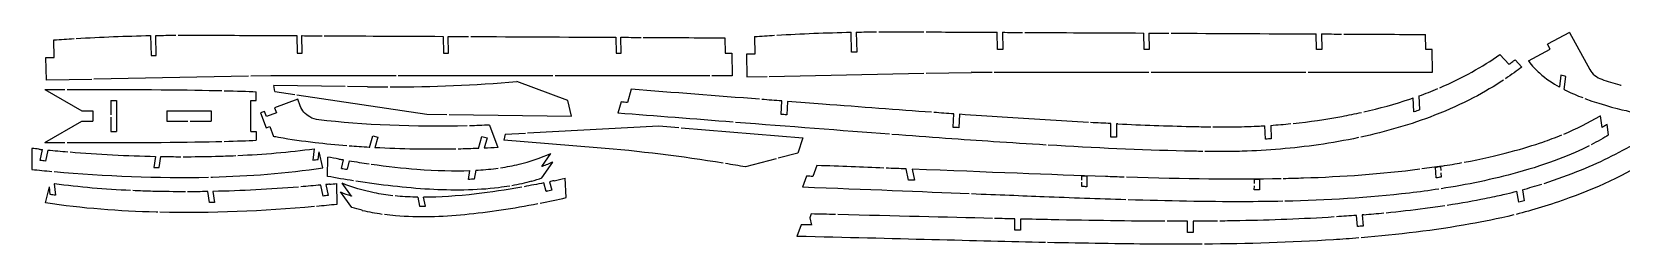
# Model space of a CAD drawing. Header units: millimetres. Extents: x 2 to 1211, y 1 to 98.
# Drawn here: x 2 to 712, y 3 to 97 of the extents above; entities that cross this region are included whole.
import ezdxf

# ---------------------------------------------------------------- set-up
doc = ezdxf.new("R2010")
doc.units = ezdxf.units.MM
doc.layers.get('0').update_dxf_attribs({"linetype": 'CONTINUOUS'})

msp = doc.modelspace()

# ---------------------------------------------------------------- linework, layer by layer
for p, q in [((12.23, 85.94), (12.07, 93.81)), ((55.23, 95.73), (55.42, 86.84)), ((57.73, 86.88), (57.54, 95.78)), ((120.46, 95.7), (120.62, 87.94)), ((122.9, 87.94), (122.74, 95.69)), ((185.81, 95.37), (185.97, 87.94)), ((188.23, 87.94), (188.08, 95.36)), ((262.84, 94.97), (262.98, 87.94)), ((265.25, 87.94), (265.1, 94.96)), ((311.56, 94.72), (311.7, 87.94)), ((324.7, 95.3), (324.86, 87.44)), ((368.05, 88.33), (367.87, 97.23)), ((370.18, 97.27), (370.36, 88.38)), ((433.25, 89.44), (433.09, 97.2)), ((435.38, 97.18), (435.54, 89.44)), ((498.6, 89.44), (498.45, 96.86)), ((500.71, 96.85), (500.86, 89.44)), ((575.62, 89.44), (575.47, 96.46)), ((577.73, 96.45), (577.88, 89.44)), ((624.34, 89.44), (624.2, 96.21)), ((688.51, 97.17), (678.68, 91.82)), ((688.51, 97.17), (697.5, 80.65)), ((8.49, 85.87), (12.23, 85.94)), ((8.7, 75.75), (8.49, 85.87)), ((55.42, 86.84), (57.73, 86.88)), ((120.62, 87.94), (122.9, 87.94)), ((185.97, 87.94), (188.23, 87.94)), ((262.98, 87.94), (265.25, 87.94)), ((311.7, 87.94), (314.55, 87.94)), ((314.55, 87.94), (314.76, 77.82)), ((324.86, 87.44), (321.12, 87.36)), ((321.12, 87.36), (321.33, 77.24)), ((370.36, 88.38), (368.05, 88.33)), ((435.54, 89.44), (433.25, 89.44)), ((500.86, 89.44), (498.6, 89.44)), ((577.88, 89.44), (575.62, 89.44)), ((627.18, 89.44), (624.34, 89.44)), ((627.39, 79.32), (627.18, 89.44)), ((661.53, 82.86), (657.41, 87.3)), ((670.21, 84.5), (679.82, 89.73)), ((679.82, 89.73), (678.68, 91.82)), ((331.33, 77.45), (400.31, 78.87)), ((401.31, 78.9), (421.56, 79.31)), ((421.77, 79.32), (430.77, 79.32)), ((431.77, 79.32), (500.77, 79.32)), ((501.77, 79.32), (570.77, 79.32)), ((571.77, 79.32), (627.39, 79.32)), ((667.16, 81.69), (664.23, 84.85)), ((8, 71.66), (24.51, 62.13)), ((28.94, 76.17), (8.7, 75.75)), ((98.93, 77.61), (29.94, 76.19)), ((108.93, 77.82), (99.93, 77.63)), ((164.76, 77.82), (109.13, 77.82)), ((142.07, 73.01), (110.26, 73.44)), ((110.61, 70.7), (110.26, 73.44)), ((152.06, 72.88), (143.07, 73)), ((234.76, 77.82), (165.76, 77.82)), ((241.39, 66.8), (218.69, 75.17)), ((304.76, 77.82), (235.76, 77.82)), ((269.7, 71.74), (268.01, 65.86)), ((314.76, 77.82), (305.76, 77.82)), ((321.33, 77.24), (330.33, 77.43)), ((684.63, 77.98), (683.98, 72.77)), ((686.16, 71.62), (686.9, 77.46)), ((37.45, 66.75), (39.95, 66.75)), ((37.45, 66.75), (37.45, 60.31)), ((39.95, 66.75), (39.95, 52.87)), ((100, 52.87), (100, 66.75)), ((100, 66.75), (102.39, 66.75)), ((102.39, 66.75), (102.39, 70.65)), ((120.93, 67.28), (110.52, 63.49)), ((110.61, 70.7), (119.52, 69.37)), ((120.5, 69.23), (178.44, 60.61)), ((122, 64.33), (120.93, 67.28)), ((243.03, 59.75), (241.39, 66.8)), ((265.2, 66.08), (263.77, 61.09)), ((336.63, 60.53), (336.92, 66.53)), ((339.41, 66.33), (339.12, 60.34)), ((619.03, 61.66), (618.77, 67.91)), ((621.3, 68.8), (621.56, 62.53)), ((8, 47.96), (24.51, 57.49)), ((24.51, 62.13), (29.48, 62.13)), ((24.51, 57.49), (29.48, 57.49)), ((29.48, 62.13), (29.48, 57.49)), ((37.45, 59.31), (37.45, 52.87)), ((62.39, 62.13), (82.27, 62.13)), ((62.39, 62.13), (62.39, 57.49)), ((62.39, 57.49), (71.83, 57.49)), ((72.83, 57.49), (82.27, 57.49)), ((82.27, 62.13), (82.27, 57.49)), ((106.08, 61.88), (104.33, 61.24)), ((104.33, 61.24), (106.76, 54.55)), ((106.89, 59.64), (106.08, 61.88)), ((111.33, 61.26), (106.89, 59.64)), ((110.52, 63.49), (111.33, 61.26)), ((178.44, 60.61), (187.44, 60.49)), ((188.44, 60.48), (243.03, 59.75)), ((413.44, 54.76), (413.73, 60.75)), ((416.22, 60.57), (415.94, 54.58)), ((703.02, 54.66), (702.28, 59.96)), ((37.45, 52.87), (39.95, 52.87)), ((100, 52.87), (102.39, 52.87)), ((102.39, 52.87), (102.39, 48.97)), ((106.76, 54.55), (108.4, 55.15)), ((108.4, 55.15), (110.03, 50.66)), ((152.84, 45.8), (154.38, 50.91)), ((154.38, 50.91), (156.69, 50.4)), ((156.69, 50.4), (155.27, 45.67)), ((201.5, 45.32), (203.1, 50.61)), ((203.1, 50.61), (205.43, 50.09)), ((205.43, 50.09), (204.01, 45.42)), ((206.47, 55.78), (210.12, 45.74)), ((213.49, 51.72), (212.88, 49.02)), ((213.49, 51.72), (222.47, 52.2)), ((223.47, 52.25), (281.97, 55.37)), ((281.97, 55.37), (290.94, 54.64)), ((291.93, 54.56), (346.34, 50.13)), ((346.34, 50.13), (344.04, 43.27)), ((483.76, 50.44), (483.75, 56.44)), ((486.27, 56.32), (486.29, 50.32)), ((552.81, 49.49), (552.56, 55.48)), ((555.12, 55.65), (555.37, 49.66)), ((705.94, 51.36), (705.28, 56.03)), ((2.22, 45.33), (2.18, 35.97)), ((5.97, 39.95), (6.97, 44.85)), ((9.28, 44.63), (8.28, 39.72)), ((128.27, 45.21), (127.68, 40.11)), ((129.99, 40.43), (130.38, 43.8)), ((132.15, 36.71), (130.38, 43.8)), ((254.55, 45.64), (212.88, 49.02)), ((229.76, 37.25), (233.81, 43.14)), ((344.04, 43.27), (335.34, 40.97)), ((57.43, 41.78), (56.69, 36.82)), ((58.98, 36.78), (59.71, 41.74)), ((134.16, 32.86), (134.25, 41.51)), ((140.39, 36.42), (141.33, 40.25)), ((143.81, 39.84), (142.87, 36.01)), ((197.06, 31.52), (197.74, 35.47)), ((200.32, 35.59), (199.64, 31.63)), ((229.86, 32.18), (234.71, 39.25)), ((334.38, 40.71), (320.66, 37.08)), ((352.62, 37.71), (350.79, 32.84)), ((393.52, 31.2), (392.44, 36.19)), ((395.13, 36.09), (396.21, 31.1)), ((628.98, 32.19), (628.6, 36.96)), ((630.85, 37.31), (631, 35.42)), ((631.6, 37.47), (631.54, 37.46)), ((12.18, 29.55), (12.77, 24.45)), ((132.16, 24.08), (131.16, 28.98)), ((133.47, 29.21), (134.47, 24.31)), ((138.22, 29.69), (138.26, 20.33)), ((144.94, 24.08), (140.67, 29.82)), ((225.25, 30.68), (225.3, 30.76)), ((231.82, 26.18), (230.73, 29.97)), ((233.19, 30.47), (234.28, 26.69)), ((240.64, 23.36), (240.22, 32)), ((347.98, 32.94), (346.13, 28)), ((470.82, 31.22), (470.82, 33.12)), ((470.82, 28.32), (470.82, 30.22)), ((473.08, 33.04), (473.08, 28.24)), ((547.81, 26.8), (547.82, 28.68)), ((547.82, 29.68), (547.82, 31.56)), ((550.08, 31.58), (550.08, 26.82)), ((631.08, 34.42), (631.23, 32.53)), ((8.29, 21.05), (10.06, 28.14)), ((10.45, 24.77), (10.06, 28.14)), ((81.47, 21.13), (80.73, 26.09)), ((83.01, 26.13), (83.75, 21.17)), ((145.04, 19.02), (139.92, 25.9)), ((174.42, 23.56), (175.26, 19.62)), ((177.84, 19.62), (177, 23.54)), ((665.79, 21.34), (665.03, 26.26)), ((667.51, 26.92), (668.27, 21.99)), ((149.7, 17.7), (149.65, 17.77)), ((350.06, 16.09), (349.45, 14.37)), ((349.45, 14.37), (350.19, 11.15)), ((593.85, 10.5), (593.39, 15.46)), ((595.9, 15.66), (596.36, 10.7)), ((345.53, 11.26), (343.67, 6.06)), ((440.98, 8.91), (440.92, 13.87)), ((443.42, 13.81), (443.48, 8.85)), ((518, 7.83), (517.94, 12.81)), ((520.44, 12.82), (520.5, 7.84))]:
    msp.add_line(p, q)
for centre, radius, start, end in [((421.77, 69.38), 9.94, 90, 91.18359), ((109.13, 67.88), 9.94, 90, 91.18359), ((161.36, 774.04), 701.22, 269.2408, 269.97618), ((161.36, 774.04), 701.22, 270.05789, 274.68986), ((197.72, -653.28), 701.22, 80.71993, 85.35191), ((197.72, -653.28), 701.22, 79.90284, 80.63823)]:
    msp.add_arc(centre, radius, start, end)
for points, knots in [([(12.07, 93.81), (12.08, 93.81), (12.1, 93.81), (12.12, 93.81), (15.1, 94.02), (18.07, 94.21), (21.05, 94.38)], [0.3692847, 0.3692847, 0.3692847, 0.3692847, 0.3750082, 0.3750082, 0.3750082, 1.2700934, 1.2700934, 1.2700934, 1.2700934]), ([(22.05, 94.44), (33.08, 95.08), (44.13, 95.5), (55.17, 95.73), (55.19, 95.73), (55.21, 95.73), (55.23, 95.73)], [1.370149, 1.370149, 1.370149, 1.370149, 4.686473, 4.686473, 4.686473, 4.692476, 4.692476, 4.692476, 4.692476]), ([(57.54, 95.78), (57.56, 95.78), (57.58, 95.78), (57.6, 95.78), (60.58, 95.83), (63.56, 95.87), (66.54, 95.89)], [4.9237108, 4.9237108, 4.9237108, 4.9237108, 4.9297315, 4.9297315, 4.9297315, 5.8243132, 5.8243132, 5.8243132, 5.8243132]), ([(67.54, 95.9), (67.73, 95.9), (67.92, 95.9), (68.11, 95.91), (69.86, 95.92), (71.61, 95.92), (73.37, 95.92), (74.58, 95.93), (75.8, 95.92), (77.01, 95.92), (77.55, 95.92), (78.1, 95.92), (78.61, 95.91), (78.63, 95.91), (78.64, 95.91), (78.65, 95.91)], [5.924381, 5.924381, 5.924381, 5.924381, 5.981357, 5.981357, 5.981357, 6.507169, 6.507169, 6.507169, 6.87198, 6.87198, 6.87198, 7.032982, 7.032982, 7.032982, 7.037049, 7.037049, 7.037049, 7.037049]), ([(78.65, 95.91), (80.01, 95.91), (82.64, 95.89), (82.91, 95.89), (92.3, 95.84), (105.03, 95.78), (120.4, 95.7), (120.42, 95.7), (120.44, 95.7), (120.46, 95.7)], [0.039671, 0.039671, 0.039671, 0.039671, 0.312065, 0.312065, 0.312065, 9.538131, 9.538131, 9.538131, 9.549833, 9.549833, 9.549833, 9.549833]), ([(122.74, 95.69), (122.76, 95.69), (122.79, 95.69), (122.81, 95.69), (125.7, 95.67), (128.68, 95.66), (131.74, 95.64)], [10.003186, 10.003186, 10.003186, 10.003186, 10.015293, 10.015293, 10.015293, 11.721419, 11.721419, 11.721419, 11.721419]), ([(132.74, 95.64), (148.44, 95.56), (166.3, 95.47), (185.76, 95.37), (185.78, 95.37), (185.8, 95.37), (185.81, 95.37)], [11.90639, 11.90639, 11.90639, 11.90639, 20.588195, 20.588195, 20.588195, 20.596893, 20.596893, 20.596893, 20.596893]), ([(188.08, 95.36), (188.1, 95.36), (188.12, 95.35), (188.14, 95.35), (191.08, 95.34), (194.06, 95.32), (197.08, 95.31)], [20.932275, 20.932275, 20.932275, 20.932275, 20.941374, 20.941374, 20.941374, 22.246948, 22.246948, 22.246948, 22.246948]), ([(198.08, 95.3), (218.35, 95.2), (240.12, 95.09), (262.78, 94.97), (262.8, 94.97), (262.82, 94.97), (262.84, 94.97)], [22.391186, 22.391186, 22.391186, 22.391186, 31.154754, 31.154754, 31.154754, 31.162293, 31.162293, 31.162293, 31.162293]), ([(265.1, 94.96), (265.12, 94.96), (265.14, 94.96), (265.16, 94.96), (268.13, 94.94), (271.11, 94.93), (274.1, 94.91)], [31.453525, 31.453525, 31.453525, 31.453525, 31.461442, 31.461442, 31.461442, 32.605191, 32.605191, 32.605191, 32.605191]), ([(275.1, 94.91), (287.05, 94.84), (299.22, 94.78), (311.51, 94.72), (311.52, 94.72), (311.54, 94.72), (311.56, 94.72)], [32.732493, 32.732493, 32.732493, 32.732493, 37.294849, 37.294849, 37.294849, 37.302085, 37.302085, 37.302085, 37.302085]), ([(324.7, 95.3), (324.72, 95.3), (324.74, 95.31), (324.76, 95.31), (327.73, 95.51), (330.7, 95.7), (333.68, 95.88)], [0.3692847, 0.3692847, 0.3692847, 0.3692847, 0.3750082, 0.3750082, 0.3750082, 1.2700934, 1.2700934, 1.2700934, 1.2700934]), ([(334.68, 95.94), (345.71, 96.57), (356.76, 97), (367.81, 97.23), (367.83, 97.23), (367.85, 97.23), (367.87, 97.23)], [1.370149, 1.370149, 1.370149, 1.370149, 4.686473, 4.686473, 4.686473, 4.692476, 4.692476, 4.692476, 4.692476]), ([(370.18, 97.27), (370.2, 97.27), (370.22, 97.27), (370.24, 97.27), (373.22, 97.33), (376.2, 97.37), (379.18, 97.39)], [4.9237108, 4.9237108, 4.9237108, 4.9237108, 4.9297315, 4.9297315, 4.9297315, 5.8243132, 5.8243132, 5.8243132, 5.8243132]), ([(380.18, 97.4), (380.37, 97.4), (380.55, 97.4), (380.74, 97.4), (382.5, 97.41), (384.25, 97.42), (386, 97.42), (387.21, 97.42), (388.43, 97.42), (389.64, 97.41), (390.18, 97.41), (390.73, 97.41), (391.25, 97.41), (391.26, 97.41), (391.27, 97.41), (391.28, 97.41)], [5.924381, 5.924381, 5.924381, 5.924381, 5.981357, 5.981357, 5.981357, 6.507169, 6.507169, 6.507169, 6.87198, 6.87198, 6.87198, 7.032982, 7.032982, 7.032982, 7.037049, 7.037049, 7.037049, 7.037049]), ([(391.28, 97.41), (392.64, 97.4), (395.27, 97.39), (395.55, 97.39), (397.04, 97.38), (398.62, 97.37), (400.28, 97.36)], [0.039671, 0.039671, 0.039671, 0.039671, 0.312065, 0.312065, 0.312065, 1.78162, 1.78162, 1.78162, 1.78162]), ([(401.28, 97.36), (409.89, 97.31), (420.6, 97.26), (433.03, 97.2), (433.05, 97.2), (433.07, 97.2), (433.09, 97.2)], [2.073498, 2.073498, 2.073498, 2.073498, 9.538131, 9.538131, 9.538131, 9.549833, 9.549833, 9.549833, 9.549833]), ([(435.38, 97.18), (435.4, 97.18), (435.42, 97.18), (435.44, 97.18), (438.33, 97.17), (441.31, 97.15), (444.38, 97.14)], [10.003186, 10.003186, 10.003186, 10.003186, 10.015293, 10.015293, 10.015293, 11.721419, 11.721419, 11.721419, 11.721419]), ([(445.38, 97.13), (461.07, 97.05), (478.93, 96.96), (498.39, 96.86), (498.41, 96.86), (498.43, 96.86), (498.45, 96.86)], [11.90639, 11.90639, 11.90639, 11.90639, 20.588195, 20.588195, 20.588195, 20.596893, 20.596893, 20.596893, 20.596893]), ([(500.71, 96.85), (500.73, 96.85), (500.75, 96.85), (500.77, 96.85), (503.72, 96.83), (506.7, 96.82), (509.71, 96.8)], [20.932275, 20.932275, 20.932275, 20.932275, 20.941374, 20.941374, 20.941374, 22.246948, 22.246948, 22.246948, 22.246948]), ([(510.71, 96.8), (530.99, 96.69), (552.76, 96.58), (575.41, 96.46), (575.43, 96.46), (575.45, 96.46), (575.47, 96.46)], [22.391186, 22.391186, 22.391186, 22.391186, 31.154754, 31.154754, 31.154754, 31.162293, 31.162293, 31.162293, 31.162293]), ([(577.73, 96.45), (577.75, 96.45), (577.77, 96.45), (577.8, 96.45), (580.76, 96.44), (583.74, 96.42), (586.73, 96.41)], [31.453525, 31.453525, 31.453525, 31.453525, 31.461442, 31.461442, 31.461442, 32.605191, 32.605191, 32.605191, 32.605191]), ([(587.73, 96.4), (599.69, 96.34), (611.85, 96.28), (624.14, 96.21), (624.16, 96.21), (624.18, 96.21), (624.2, 96.21)], [32.732493, 32.732493, 32.732493, 32.732493, 37.294849, 37.294849, 37.294849, 37.302085, 37.302085, 37.302085, 37.302085]), ([(663.12, 84.03), (662.61, 83.65), (662.09, 83.27), (661.57, 82.89), (661.56, 82.88), (661.54, 82.87), (661.53, 82.86)], [2.0232314, 2.0232314, 2.0232314, 2.0232314, 2.5295632, 2.5295632, 2.5295632, 2.5434771, 2.5434771, 2.5434771, 2.5434771]), ([(670.21, 84.5), (670.22, 84.49), (670.23, 84.47), (670.24, 84.45), (671.76, 82.2), (673.47, 80.42), (675.01, 79.03), (677.97, 76.35), (681.24, 74.28), (683.9, 72.82), (683.92, 72.8), (683.95, 72.79), (683.98, 72.77)], [0.238078, 0.238078, 0.238078, 0.238078, 0.245046, 0.245046, 0.245046, 1.100678, 1.100678, 1.100678, 2.748199, 2.748199, 2.748199, 2.764243, 2.764243, 2.764243, 2.764243]), ([(697.5, 80.65), (698.06, 79.62), (698.82, 78.7), (699.73, 77.95), (700.66, 77.18), (701.72, 76.59), (702.86, 76.19)], [0, 0, 0, 0, 0.3559475, 0.3559475, 0.3559475, 0.7202949, 0.7202949, 0.7202949, 0.7202949]), ([(8, 71.66), (8.08, 71.66), (8.15, 71.66), (8.22, 71.66), (11.24, 71.67), (14.17, 71.68), (17, 71.68)], [6.163157, 6.163157, 6.163157, 6.163157, 6.193177, 6.193177, 6.193177, 7.414397, 7.414397, 7.414397, 7.414397]), ([(88, 71.12), (93.71, 70.97), (98.34, 70.82), (102.33, 70.65), (102.35, 70.65), (102.37, 70.65), (102.39, 70.65)], [22.655711, 22.655711, 22.655711, 22.655711, 28.721359, 28.721359, 28.721359, 28.750546, 28.750546, 28.750546, 28.750546]), ([(659.03, 75.87), (651.15, 70.65), (640.98, 65.05), (628.27, 60.13), (617.65, 56.01), (606.56, 52.8), (595.35, 50.37)], [0.908568, 0.908568, 0.908568, 0.908568, 3.245026, 3.245026, 3.245026, 5.19876, 5.19876, 5.19876, 5.19876]), ([(686.16, 71.62), (686.17, 71.62), (686.19, 71.61), (686.2, 71.61), (686.48, 71.47), (686.74, 71.34), (686.98, 71.22), (689.42, 70.03), (691.92, 68.96), (694.4, 68.01)], [3.259035, 3.259035, 3.259035, 3.259035, 3.268639, 3.268639, 3.268639, 3.478325, 3.478325, 3.478325, 5.562768, 5.562768, 5.562768, 5.562768]), ([(702.86, 76.19), (705.41, 75.3), (708.09, 74.46), (710.88, 73.68), (711.07, 73.63), (711.26, 73.58), (711.46, 73.52)], [1.2429213, 1.2429213, 1.2429213, 1.2429213, 1.8734565, 1.8734565, 1.8734565, 1.9166699, 1.9166699, 1.9166699, 1.9166699]), ([(130.23, 58.11), (128.83, 58.27), (127.48, 58.7), (126.25, 59.38), (125.27, 59.94), (124.4, 60.65), (123.66, 61.5), (122.94, 62.34), (122.38, 63.29), (122, 64.33)], [0, 0, 0, 0, 0.424231, 0.424231, 0.424231, 0.764218, 0.764218, 0.764218, 1.098451, 1.098451, 1.098451, 1.098451]), ([(268.01, 65.86), (268, 65.86), (267.98, 65.86), (267.96, 65.86), (267.04, 65.93), (266.12, 66), (265.2, 66.08)], [-44.9306721, -44.9306721, -44.9306721, -44.9306721, -44.9258077, -44.9258077, -44.9258077, -44.6495688, -44.6495688, -44.6495688, -44.6495688]), ([(403.75, 61.47), (388.68, 62.57), (372.22, 63.81), (355.15, 65.12), (349.95, 65.52), (344.7, 65.92), (339.41, 66.33)], [-58.487279, -58.487279, -58.487279, -58.487279, -53.382436, -53.382436, -53.382436, -51.829222, -51.829222, -51.829222, -51.829222]), ([(596.67, 61.65), (603.6, 63.23), (610.5, 65.13), (617.23, 67.39), (617.75, 67.56), (618.26, 67.73), (618.77, 67.91)], [-20.582912, -20.582912, -20.582912, -20.582912, -14.927781, -14.927781, -14.927781, -14.497568, -14.497568, -14.497568, -14.497568]), ([(695.33, 67.65), (703.89, 64.44), (711.93, 62.59), (715.1, 61.88), (717.18, 61.42), (719.17, 61.01), (721.08, 60.64), (721.11, 60.63), (721.13, 60.63), (721.16, 60.62)], [5.82545, 5.82545, 5.82545, 5.82545, 13.056775, 13.056775, 13.056775, 17.793874, 17.793874, 17.793874, 17.860493, 17.860493, 17.860493, 17.860493]), ([(339.12, 60.34), (339.1, 60.34), (339.08, 60.34), (339.06, 60.34), (338.27, 60.41), (337.48, 60.47), (336.69, 60.53), (336.67, 60.53), (336.65, 60.53), (336.63, 60.53)], [-51.8611497, -51.8611497, -51.8611497, -51.8611497, -51.8551206, -51.8551206, -51.8551206, -51.6228593, -51.6228593, -51.6228593, -51.6171838, -51.6171838, -51.6171838, -51.6171838]), ([(621.56, 62.53), (621.54, 62.52), (621.53, 62.52), (621.51, 62.51), (620.71, 62.23), (619.91, 61.96), (619.1, 61.69), (619.08, 61.68), (619.05, 61.67), (619.03, 61.66)], [14.2300725, 14.2300725, 14.2300725, 14.2300725, 14.2415162, 14.2415162, 14.2415162, 14.8975415, 14.8975415, 14.8975415, 14.9181049, 14.9181049, 14.9181049, 14.9181049]), ([(142.86, 46.49), (137.91, 46.89), (133.14, 47.35), (128.62, 47.88), (123.2, 48.51), (117.72, 49.28), (112.35, 50.22), (111.38, 50.39), (110.68, 50.51), (110.06, 50.65), (110.05, 50.66), (110.04, 50.66), (110.03, 50.66)], [6.782493, 6.782493, 6.782493, 6.782493, 8.408875, 8.408875, 8.408875, 10.360487, 10.360487, 10.360487, 10.710846, 10.710846, 10.710846, 10.716846, 10.716846, 10.716846, 10.716846]), ([(206.47, 55.78), (206.45, 55.78), (206.44, 55.78), (206.42, 55.78), (203.46, 55.63), (200.47, 55.51), (197.48, 55.42)], [0.0488274, 0.0488274, 0.0488274, 0.0488274, 0.0532541, 0.0532541, 0.0532541, 0.9422614, 0.9422614, 0.9422614, 0.9422614]), ([(454.86, 46.85), (446.84, 47.33), (438.98, 47.84), (431.44, 48.34), (418.12, 49.23), (402.7, 50.35), (386.02, 51.6)], [9.8485393, 9.8485393, 9.8485393, 9.8485393, 10.2008092, 10.2008092, 10.2008092, 10.8230176, 10.8230176, 10.8230176, 10.8230176]), ([(415.94, 54.58), (415.92, 54.58), (415.89, 54.58), (415.87, 54.58), (415.09, 54.64), (414.3, 54.7), (413.5, 54.75), (413.48, 54.75), (413.46, 54.76), (413.44, 54.76)], [-59.9687621, -59.9687621, -59.9687621, -59.9687621, -59.9614406, -59.9614406, -59.9614406, -59.6790847, -59.6790847, -59.6790847, -59.6721769, -59.6721769, -59.6721769, -59.6721769]), ([(486.29, 50.32), (486.27, 50.32), (486.24, 50.32), (486.22, 50.32), (485.42, 50.36), (484.62, 50.4), (483.82, 50.43), (483.8, 50.44), (483.78, 50.44), (483.76, 50.44)], [-69.2422188, -69.2422188, -69.2422188, -69.2422188, -69.2337581, -69.2337581, -69.2337581, -68.910422, -68.910422, -68.910422, -68.9027379, -68.9027379, -68.9027379, -68.9027379]), ([(594.37, 50.16), (588.42, 48.89), (582.43, 47.84), (576.46, 46.98), (565.24, 45.38), (553.7, 44.4), (542.44, 44.07), (539.26, 43.97), (534.88, 43.88), (525.79, 43.99)], [5.2555, 5.2555, 5.2555, 5.2555, 6.291591, 6.291591, 6.291591, 8.239113, 8.239113, 8.239113, 8.789402, 8.789402, 8.789402, 8.789402]), ([(529.36, 54.97), (532.45, 54.93), (535.07, 54.93), (537.41, 54.95), (541.82, 54.98), (545.27, 55.1), (549.25, 55.3)], [-38.120567, -38.120567, -38.120567, -38.120567, -36.444001, -36.444001, -36.444001, -33.286781, -33.286781, -33.286781, -33.286781]), ([(555.37, 49.66), (555.35, 49.66), (555.33, 49.65), (555.31, 49.65), (554.5, 49.6), (553.68, 49.54), (552.87, 49.49), (552.85, 49.49), (552.83, 49.49), (552.81, 49.49)], [31.7259859, 31.7259859, 31.7259859, 31.7259859, 31.7411709, 31.7411709, 31.7411709, 32.3775962, 32.3775962, 32.3775962, 32.3935414, 32.3935414, 32.3935414, 32.3935414]), ([(676.57, 48.21), (676.57, 48.21), (676.57, 48.21), (676.57, 48.21), (679.39, 49.18), (682.21, 50.23), (684.99, 51.37)], [-21.477319, -21.477319, -21.477319, -21.477319, -21.477311, -21.477311, -21.477311, -17.25766, -17.25766, -17.25766, -17.25766]), ([(703.84, 55.15), (703.6, 55), (703.35, 54.86), (703.1, 54.71), (703.07, 54.69), (703.05, 54.68), (703.02, 54.66)], [8.1758081, 8.1758081, 8.1758081, 8.1758081, 8.5819816, 8.5819816, 8.5819816, 8.623984, 8.623984, 8.623984, 8.623984]), ([(5.35, 45.01), (4.33, 45.11), (3.31, 45.22), (2.29, 45.33), (2.27, 45.33), (2.25, 45.33), (2.22, 45.33)], [-12.8521011, -12.8521011, -12.8521011, -12.8521011, -12.5413781, -12.5413781, -12.5413781, -12.5346604, -12.5346604, -12.5346604, -12.5346604]), ([(5.35, 45.01), (5.87, 44.96), (6.38, 44.91), (6.9, 44.86), (6.93, 44.85), (6.95, 44.85), (6.97, 44.85)], [-12.5413781, -12.5413781, -12.5413781, -12.5413781, -12.3838608, -12.3838608, -12.3838608, -12.3771666, -12.3771666, -12.3771666, -12.3771666]), ([(8, 47.96), (8.08, 47.96), (8.15, 47.96), (8.22, 47.96), (11.24, 47.95), (14.17, 47.94), (17, 47.94)], [6.163157, 6.163157, 6.163157, 6.163157, 6.193177, 6.193177, 6.193177, 7.414397, 7.414397, 7.414397, 7.414397]), ([(9.28, 44.63), (9.3, 44.62), (9.32, 44.62), (9.33, 44.62), (12.29, 44.34), (15.26, 44.08), (18.24, 43.83)], [-12.1436498, -12.1436498, -12.1436498, -12.1436498, -12.1382241, -12.1382241, -12.1382241, -11.2420476, -11.2420476, -11.2420476, -11.2420476]), ([(19.24, 43.75), (31.87, 42.73), (44.67, 42.06), (57.36, 41.78), (57.39, 41.78), (57.41, 41.78), (57.43, 41.78)], [-11.142208, -11.142208, -11.142208, -11.142208, -7.347902, -7.347902, -7.347902, -7.34112, -7.34112, -7.34112, -7.34112]), ([(88, 48.5), (93.71, 48.65), (98.34, 48.81), (102.33, 48.97), (102.35, 48.97), (102.37, 48.97), (102.39, 48.97)], [22.655711, 22.655711, 22.655711, 22.655711, 28.721359, 28.721359, 28.721359, 28.750546, 28.750546, 28.750546, 28.750546]), ([(94.18, 42.2), (105.52, 42.73), (117.07, 43.68), (128.19, 45.2), (128.22, 45.21), (128.24, 45.21), (128.27, 45.21)], [-3.640215, -3.640215, -3.640215, -3.640215, -0.227139, -0.227139, -0.227139, -0.219299, -0.219299, -0.219299, -0.219299]), ([(152.84, 45.8), (152.82, 45.81), (152.81, 45.81), (152.79, 45.81), (149.76, 45.98), (146.78, 46.19), (143.86, 46.41)], [5.7156898, 5.7156898, 5.7156898, 5.7156898, 5.7206453, 5.7206453, 5.7206453, 6.673708, 6.673708, 6.673708, 6.673708]), ([(191.5, 45.04), (179.25, 44.81), (166.96, 45.05), (155.35, 45.67), (155.32, 45.67), (155.3, 45.67), (155.27, 45.67)], [1.835395, 1.835395, 1.835395, 1.835395, 5.454151, 5.454151, 5.454151, 5.462078, 5.462078, 5.462078, 5.462078]), ([(201.5, 45.32), (201.49, 45.32), (201.47, 45.32), (201.46, 45.32), (198.48, 45.2), (195.49, 45.11), (192.5, 45.05)], [0.8494906, 0.8494906, 0.8494906, 0.8494906, 0.8537186, 0.8537186, 0.8537186, 1.7369806, 1.7369806, 1.7369806, 1.7369806]), ([(210.12, 45.74), (210.09, 45.74), (210.06, 45.74), (210.04, 45.74), (208.07, 45.62), (206.09, 45.52), (204.1, 45.43), (204.07, 45.43), (204.04, 45.43), (204.01, 45.42)], [-0.0080503, -0.0080503, -0.0080503, -0.0080503, 0, 0, 0, 0.5919158, 0.5919158, 0.5919158, 0.6003219, 0.6003219, 0.6003219, 0.6003219]), ([(211.34, 36.69), (214.21, 37.12), (216.97, 37.65), (219.64, 38.29), (224.63, 39.49), (229.3, 41.08), (233.81, 43.14)], [-7.095028, -7.095028, -7.095028, -7.095028, -5.55471, -5.55471, -5.55471, -2.678456, -2.678456, -2.678456, -2.678456]), ([(524.79, 44.01), (522.4, 44.04), (519.68, 44.09), (516.6, 44.16), (497.14, 44.59), (476.03, 45.6), (455.86, 46.8)], [8.809226, 8.809226, 8.809226, 8.809226, 8.949293, 8.949293, 8.949293, 9.833933, 9.833933, 9.833933, 9.833933]), ([(697.21, 46.48), (689.55, 42.63), (679.2, 38.4), (665.25, 34.55), (654.18, 31.49), (642.69, 29.14), (631.19, 27.35)], [0.917053, 0.917053, 0.917053, 0.917053, 2.775537, 2.775537, 2.775537, 4.250022, 4.250022, 4.250022, 4.250022]), ([(641.45, 39.17), (657.14, 42.12), (668.63, 45.47), (676.57, 48.21), (676.57, 48.21), (676.57, 48.21), (676.57, 48.21)], [-33.305597, -33.305597, -33.305597, -33.305597, -21.477311, -21.477311, -21.477311, -21.477304, -21.477304, -21.477304, -21.477304]), ([(727.85, 42.69), (716.04, 34.86), (702.37, 28.32), (688.39, 23.21), (679.77, 20.05), (671.82, 17.71), (664.61, 15.9)], [1.14457, 1.14457, 1.14457, 1.14457, 5.244146, 5.244146, 5.244146, 7.771646, 7.771646, 7.771646, 7.771646]), ([(677.1, 29.75), (682.8, 31.56), (688.4, 33.59), (693.82, 35.81), (703.18, 39.65), (712.01, 44.07), (719.94, 48.96)], [-53.612707, -53.612707, -53.612707, -53.612707, -38.799452, -38.799452, -38.799452, -13.228421, -13.228421, -13.228421, -13.228421]), ([(2.18, 35.97), (2.2, 35.97), (2.22, 35.96), (2.24, 35.96), (5.19, 35.65), (8.16, 35.36), (11.14, 35.09)], [0.0451733, 0.0451733, 0.0451733, 0.0451733, 0.0506002, 0.0506002, 0.0506002, 0.9405432, 0.9405432, 0.9405432, 0.9405432]), ([(59.71, 41.74), (59.73, 41.74), (59.75, 41.74), (59.77, 41.74), (62.76, 41.69), (65.74, 41.66), (68.71, 41.65)], [-7.1136011, -7.1136011, -7.1136011, -7.1136011, -7.1083495, -7.1083495, -7.1083495, -6.213617, -6.213617, -6.213617, -6.213617]), ([(82.06, 32.54), (82.29, 32.54), (82.53, 32.55), (82.77, 32.56), (98.94, 32.98), (115.94, 34.2), (132.09, 36.7), (132.11, 36.7), (132.13, 36.71), (132.15, 36.71)], [7.926198, 7.926198, 7.926198, 7.926198, 7.997923, 7.997923, 7.997923, 12.849295, 12.849295, 12.849295, 12.855799, 12.855799, 12.855799, 12.855799]), ([(140.39, 36.42), (140.41, 36.42), (140.43, 36.42), (140.45, 36.41), (141.24, 36.28), (142.03, 36.15), (142.81, 36.02), (142.83, 36.02), (142.85, 36.01), (142.87, 36.01)], [-16.5955333, -16.5955333, -16.5955333, -16.5955333, -16.5888517, -16.5888517, -16.5888517, -16.3403566, -16.3403566, -16.3403566, -16.3345527, -16.3345527, -16.3345527, -16.3345527]), ([(153.69, 38.33), (160.9, 37.32), (167.71, 36.57), (174.09, 36.08), (182.8, 35.4), (190.71, 35.21), (197.74, 35.47)], [-15.14323, -15.14323, -15.14323, -15.14323, -12.709693, -12.709693, -12.709693, -9.390498, -9.390498, -9.390498, -9.390498]), ([(200.32, 35.59), (200.69, 35.61), (201.04, 35.63), (201.4, 35.66), (201.4, 35.66), (201.4, 35.66), (201.4, 35.66)], [-8.9780201, -8.9780201, -8.9780201, -8.9780201, -8.801949, -8.801949, -8.801949, -8.8019468, -8.8019468, -8.8019468, -8.8019468]), ([(201.4, 35.66), (201.4, 35.66), (201.4, 35.66), (201.4, 35.66), (204.5, 35.85), (207.48, 36.15), (210.35, 36.55)], [-8.801951, -8.801951, -8.801951, -8.801951, -8.801949, -8.801949, -8.801949, -7.271584, -7.271584, -7.271584, -7.271584]), ([(234.71, 39.25), (233.14, 38.55), (231.55, 37.9), (229.94, 37.31), (229.88, 37.29), (229.82, 37.27), (229.76, 37.25)], [2.9663034, 2.9663034, 2.9663034, 2.9663034, 3.9127193, 3.9127193, 3.9127193, 3.9473297, 3.9473297, 3.9473297, 3.9473297]), ([(489.76, 32.51), (487, 32.6), (484.19, 32.69), (481.32, 32.78), (457.12, 33.59), (429.12, 34.75), (395.13, 36.09)], [-54.421362, -54.421362, -54.421362, -54.421362, -53.024242, -53.024242, -53.024242, -41.220038, -41.220038, -41.220038, -41.220038]), ([(46.26, 26.54), (34.92, 27.07), (23.38, 28.02), (12.25, 29.54), (12.23, 29.55), (12.2, 29.55), (12.18, 29.55)], [-3.640215, -3.640215, -3.640215, -3.640215, -0.227139, -0.227139, -0.227139, -0.219299, -0.219299, -0.219299, -0.219299]), ([(131.16, 28.98), (131.15, 28.98), (131.13, 28.98), (131.11, 28.98), (128.15, 28.7), (125.18, 28.43), (122.2, 28.19)], [-12.1436498, -12.1436498, -12.1436498, -12.1436498, -12.1382241, -12.1382241, -12.1382241, -11.2420476, -11.2420476, -11.2420476, -11.2420476]), ([(135.1, 29.37), (134.58, 29.32), (134.06, 29.27), (133.54, 29.21), (133.52, 29.21), (133.5, 29.21), (133.47, 29.21)], [-12.5413781, -12.5413781, -12.5413781, -12.5413781, -12.3838608, -12.3838608, -12.3838608, -12.3771666, -12.3771666, -12.3771666, -12.3771666]), ([(135.1, 29.37), (136.12, 29.47), (137.14, 29.58), (138.15, 29.69), (138.18, 29.69), (138.2, 29.69), (138.22, 29.69)], [-12.8521011, -12.8521011, -12.8521011, -12.8521011, -12.5413781, -12.5413781, -12.5413781, -12.5346604, -12.5346604, -12.5346604, -12.5346604]), ([(163.37, 24.23), (160.49, 24.55), (157.71, 24.97), (155.02, 25.51), (149.99, 26.52), (145.25, 27.93), (140.67, 29.82)], [-7.095028, -7.095028, -7.095028, -7.095028, -5.55471, -5.55471, -5.55471, -2.678456, -2.678456, -2.678456, -2.678456]), ([(215.49, 28.54), (213.86, 28.26), (212.21, 28.02), (210.54, 27.81), (200.39, 26.54), (189.75, 26.53), (179.65, 27.1), (168.91, 27.71), (157.74, 29.02), (146.8, 30.72)], [3.255329, 3.255329, 3.255329, 3.255329, 3.760342, 3.760342, 3.760342, 6.839686, 6.839686, 6.839686, 10.112391, 10.112391, 10.112391, 10.112391]), ([(199.64, 31.63), (199.62, 31.62), (199.6, 31.62), (199.59, 31.62), (198.78, 31.58), (197.96, 31.55), (197.13, 31.52), (197.11, 31.52), (197.08, 31.52), (197.06, 31.52)], [9.23219, 9.23219, 9.23219, 9.23219, 9.2396217, 9.2396217, 9.2396217, 9.6148714, 9.6148714, 9.6148714, 9.6259918, 9.6259918, 9.6259918, 9.6259918]), ([(225.3, 30.76), (225.31, 30.76), (225.32, 30.76), (225.32, 30.76), (226.86, 31.2), (228.37, 31.67), (229.86, 32.18)], [-5.2053537, -5.2053537, -5.2053537, -5.2053537, -5.2016704, -5.2016704, -5.2016704, -4.387251, -4.387251, -4.387251, -4.387251]), ([(350.79, 32.84), (350.77, 32.84), (350.76, 32.84), (350.75, 32.84), (349.83, 32.87), (348.91, 32.91), (347.98, 32.94)], [-36.5404812, -36.5404812, -36.5404812, -36.5404812, -36.5361297, -36.5361297, -36.5361297, -36.2588051, -36.2588051, -36.2588051, -36.2588051]), ([(396.21, 31.1), (396.18, 31.1), (396.16, 31.1), (396.13, 31.1), (395.28, 31.14), (394.42, 31.17), (393.56, 31.2), (393.55, 31.2), (393.53, 31.2), (393.52, 31.2)], [-41.4572637, -41.4572637, -41.4572637, -41.4572637, -41.4482422, -41.4482422, -41.4482422, -41.1504117, -41.1504117, -41.1504117, -41.1450452, -41.1450452, -41.1450452, -41.1450452]), ([(547.82, 31.56), (548.48, 31.56), (549.15, 31.57), (549.81, 31.57), (549.9, 31.57), (549.99, 31.57), (550.08, 31.58)], [0.0124344, 0.0124344, 0.0124344, 0.0124344, 0.2116446, 0.2116446, 0.2116446, 0.2385527, 0.2385527, 0.2385527, 0.2385527]), ([(80.73, 26.09), (80.71, 26.09), (80.7, 26.09), (80.68, 26.09), (77.69, 26.03), (74.71, 26), (71.73, 26)], [-7.1136011, -7.1136011, -7.1136011, -7.1136011, -7.1083495, -7.1083495, -7.1083495, -6.213617, -6.213617, -6.213617, -6.213617]), ([(121.2, 28.11), (108.57, 27.09), (95.78, 26.41), (83.08, 26.13), (83.06, 26.13), (83.04, 26.13), (83.01, 26.13)], [-11.142208, -11.142208, -11.142208, -11.142208, -7.347902, -7.347902, -7.347902, -7.34112, -7.34112, -7.34112, -7.34112]), ([(139.92, 25.9), (141.52, 25.26), (143.13, 24.67), (144.77, 24.14), (144.83, 24.12), (144.88, 24.1), (144.94, 24.08)], [2.9663034, 2.9663034, 2.9663034, 2.9663034, 3.9127193, 3.9127193, 3.9127193, 3.9473297, 3.9473297, 3.9473297, 3.9473297]), ([(173.34, 23.58), (173.34, 23.58), (173.34, 23.58), (173.34, 23.58), (170.24, 23.66), (167.25, 23.84), (164.36, 24.13)], [-8.801951, -8.801951, -8.801951, -8.801951, -8.801949, -8.801949, -8.801949, -7.271584, -7.271584, -7.271584, -7.271584]), ([(174.42, 23.56), (174.06, 23.57), (173.7, 23.57), (173.34, 23.58), (173.34, 23.58), (173.34, 23.58), (173.34, 23.58)], [-8.9780201, -8.9780201, -8.9780201, -8.9780201, -8.801949, -8.801949, -8.801949, -8.8019468, -8.8019468, -8.8019468, -8.8019468]), ([(220.91, 28.08), (213.75, 26.8), (206.98, 25.79), (200.62, 25.05), (191.94, 24.04), (184.04, 23.54), (177, 23.54)], [-15.14323, -15.14323, -15.14323, -15.14323, -12.709693, -12.709693, -12.709693, -9.390498, -9.390498, -9.390498, -9.390498]), ([(234.28, 26.69), (234.26, 26.68), (234.24, 26.68), (234.21, 26.67), (233.43, 26.51), (232.65, 26.35), (231.88, 26.19), (231.86, 26.19), (231.84, 26.18), (231.82, 26.18)], [-16.5955332, -16.5955332, -16.5955332, -16.5955332, -16.5888517, -16.5888517, -16.5888517, -16.3403566, -16.3403566, -16.3403566, -16.3345527, -16.3345527, -16.3345527, -16.3345527]), ([(490.48, 22.42), (478.16, 22.8), (465.87, 23.26), (453.98, 23.72), (444.11, 24.1), (433.35, 24.54), (421.53, 25.02)], [10.157029, 10.157029, 10.157029, 10.157029, 11.650356, 11.650356, 11.650356, 12.888752, 12.888752, 12.888752, 12.888752]), ([(560.47, 21.74), (554.61, 21.61), (548.76, 21.55), (542.97, 21.54), (526.47, 21.51), (508.95, 21.87), (491.48, 22.39)], [7.253614, 7.253614, 7.253614, 7.253614, 7.998054, 7.998054, 7.998054, 10.116637, 10.116637, 10.116637, 10.116637]), ([(630.2, 27.2), (625.79, 26.52), (621.38, 25.93), (616.99, 25.41), (598.73, 23.23), (580, 22.17), (561.47, 21.76)], [4.292255, 4.292255, 4.292255, 4.292255, 4.85812, 4.85812, 4.85812, 7.211297, 7.211297, 7.211297, 7.211297]), ([(633.89, 20.06), (640.52, 21.08), (646.09, 22.09), (650.63, 22.99), (653.91, 23.64), (656.65, 24.23), (658.85, 24.74), (661, 25.24), (662.64, 25.64), (663.8, 25.94)], [-75.202306, -75.202306, -75.202306, -75.202306, -71.002808, -71.002808, -71.002808, -67.9662, -67.9662, -67.9662, -65.002876, -65.002876, -65.002876, -65.002876]), ([(668.27, 21.99), (668.26, 21.99), (668.24, 21.98), (668.22, 21.98), (667.43, 21.77), (666.65, 21.56), (665.86, 21.35), (665.83, 21.35), (665.81, 21.34), (665.79, 21.34)], [-57.062733, -57.062733, -57.062733, -57.062733, -57.019528, -57.019528, -57.019528, -55.052513, -55.052513, -55.052513, -54.999192, -54.999192, -54.999192, -54.999192]), ([(58.39, 16.88), (58.15, 16.89), (57.91, 16.9), (57.67, 16.9), (41.5, 17.32), (24.51, 18.54), (8.36, 21.04), (8.34, 21.04), (8.31, 21.05), (8.29, 21.05)], [7.926198, 7.926198, 7.926198, 7.926198, 7.997923, 7.997923, 7.997923, 12.849295, 12.849295, 12.849295, 12.855799, 12.855799, 12.855799, 12.855799]), ([(138.26, 20.33), (138.24, 20.33), (138.23, 20.32), (138.21, 20.32), (135.26, 20.01), (132.29, 19.72), (129.31, 19.45)], [0.0451733, 0.0451733, 0.0451733, 0.0451733, 0.0506002, 0.0506002, 0.0506002, 0.9405432, 0.9405432, 0.9405432, 0.9405432]), ([(149.65, 17.77), (149.64, 17.77), (149.63, 17.77), (149.62, 17.78), (148.08, 18.15), (146.55, 18.57), (145.04, 19.02)], [-5.2053537, -5.2053537, -5.2053537, -5.2053537, -5.2016704, -5.2016704, -5.2016704, -4.387251, -4.387251, -4.387251, -4.387251]), ([(159.54, 15.93), (161.18, 15.71), (162.84, 15.54), (164.51, 15.39), (174.71, 14.51), (185.33, 14.91), (195.41, 15.87), (206.11, 16.89), (217.23, 18.63), (228.09, 20.74)], [3.255329, 3.255329, 3.255329, 3.255329, 3.760342, 3.760342, 3.760342, 6.839686, 6.839686, 6.839686, 10.112391, 10.112391, 10.112391, 10.112391]), ([(175.26, 19.62), (175.28, 19.62), (175.29, 19.62), (175.31, 19.62), (176.12, 19.61), (176.94, 19.61), (177.77, 19.61), (177.79, 19.61), (177.82, 19.62), (177.84, 19.62)], [9.23219, 9.23219, 9.23219, 9.23219, 9.2396217, 9.2396217, 9.2396217, 9.6148714, 9.6148714, 9.6148714, 9.6259918, 9.6259918, 9.6259918, 9.6259918]), ([(663.64, 15.66), (656.38, 13.87), (649.89, 12.61), (644.24, 11.61), (628.25, 8.77), (611.79, 6.8), (595.46, 5.45)], [7.885594, 7.885594, 7.885594, 7.885594, 10.454885, 10.454885, 10.454885, 17.729109, 17.729109, 17.729109, 17.729109]), ([(350.19, 11.15), (350.17, 11.15), (350.14, 11.16), (350.12, 11.16), (349.51, 11.17), (348.89, 11.19), (348.28, 11.2)], [35.5476031, 35.5476031, 35.5476031, 35.5476031, 35.5554437, 35.5554437, 35.5554437, 35.7415491, 35.7415491, 35.7415491, 35.7415491]), ([(443.48, 8.85), (443.46, 8.85), (443.44, 8.85), (443.42, 8.85), (442.63, 8.87), (441.83, 8.89), (441.04, 8.91), (441.02, 8.91), (441, 8.91), (440.98, 8.91)], [24.6683939, 24.6683939, 24.6683939, 24.6683939, 24.6767449, 24.6767449, 24.6767449, 24.9955464, 24.9955464, 24.9955464, 25.0032613, 25.0032613, 25.0032613, 25.0032613]), ([(507.94, 12.82), (492.31, 12.88), (475.6, 13.13), (457.2, 13.51), (452.71, 13.61), (448.12, 13.71), (443.42, 13.81)], [-103.636068, -103.636068, -103.636068, -103.636068, -95.903405, -95.903405, -95.903405, -94.016046, -94.016046, -94.016046, -94.016046]), ([(520.5, 7.84), (520.48, 7.84), (520.46, 7.84), (520.44, 7.84), (519.65, 7.83), (518.86, 7.83), (518.06, 7.83), (518.04, 7.83), (518.02, 7.83), (518, 7.83)], [12.9218335, 12.9218335, 12.9218335, 12.9218335, 12.9321869, 12.9321869, 12.9321869, 13.3380925, 13.3380925, 13.3380925, 13.3481772, 13.3481772, 13.3481772, 13.3481772]), ([(596.36, 10.7), (596.34, 10.7), (596.32, 10.7), (596.3, 10.7), (595.5, 10.63), (594.7, 10.57), (593.91, 10.5), (593.89, 10.5), (593.87, 10.5), (593.85, 10.5)], [-0.5379926, -0.5379926, -0.5379926, -0.5379926, -0.5271949, -0.5271949, -0.5271949, -0.0999314, -0.0999314, -0.0999314, -0.0893969, -0.0893969, -0.0893969, -0.0893969]), ([(524.54, 2.62), (517.06, 2.57), (509.61, 2.58), (502.25, 2.63), (487.69, 2.72), (472.3, 2.97), (455.54, 3.33)], [28.252079, 28.252079, 28.252079, 28.252079, 31.58481, 31.58481, 31.58481, 38.168743, 38.168743, 38.168743, 38.168743]), ([(594.47, 5.37), (590.67, 5.06), (586.89, 4.79), (583.12, 4.54), (564.1, 3.3), (544.7, 2.77), (525.54, 2.63)], [17.87719, 17.87719, 17.87719, 17.87719, 19.568146, 19.568146, 19.568146, 28.103596, 28.103596, 28.103596, 28.103596])]:
    msp.add_open_spline(points, degree=3, knots=knots)
for points in [[(644.93, 79.46), (649.24, 81.85), (653.44, 84.48), (657.41, 87.3)], [(630.6, 72.46), (635.53, 74.56), (640.33, 76.89), (644.93, 79.46)], [(667.16, 81.69), (665, 80.02), (662.57, 78.24), (659.87, 76.42)], [(664.23, 84.85), (663.86, 84.58), (663.49, 84.3), (663.12, 84.03)], [(18, 71.68), (51.97, 71.73), (72.79, 71.49), (87, 71.14)], [(326.95, 67.3), (307.79, 68.79), (288.39, 70.3), (269.7, 71.74)], [(621.3, 68.8), (624.13, 69.82), (626.93, 70.91), (629.68, 72.07)], [(686.9, 77.46), (686.14, 77.63), (685.39, 77.81), (684.63, 77.98)], [(336.92, 66.53), (333.93, 66.76), (330.94, 66.99), (327.94, 67.22)], [(196.48, 55.4), (173.37, 54.76), (149.56, 55.84), (130.23, 58.11)], [(315.23, 57.07), (297.98, 58.42), (280.59, 59.79), (263.77, 61.09)], [(385.03, 51.68), (363.55, 53.29), (340.02, 55.13), (316.23, 56.99)], [(413.73, 60.75), (410.8, 60.96), (407.8, 61.17), (404.75, 61.4)], [(435.28, 59.26), (429.34, 59.66), (422.96, 60.09), (416.22, 60.57)], [(473.76, 56.95), (460.95, 57.62), (447.95, 58.42), (435.28, 59.26)], [(483.75, 56.44), (480.77, 56.59), (477.77, 56.74), (474.76, 56.89)], [(565.08, 56.51), (572.42, 57.27), (579.73, 58.31), (586.88, 59.63)], [(586.88, 59.63), (589.82, 60.18), (592.76, 60.77), (595.7, 61.43)], [(685.92, 51.75), (691.58, 54.1), (697.05, 56.78), (702.01, 59.8)], [(702.01, 59.8), (702.1, 59.86), (702.19, 59.91), (702.28, 59.96)], [(486.88, 56.3), (486.67, 56.31), (486.47, 56.31), (486.27, 56.32)], [(486.88, 56.3), (497.65, 55.8), (508.65, 55.39), (519.36, 55.15)], [(519.36, 55.15), (522.77, 55.07), (525.73, 55.02), (528.36, 54.98)], [(549.25, 55.3), (550.35, 55.36), (551.46, 55.42), (552.56, 55.48)], [(555.12, 55.65), (558.11, 55.86), (561.1, 56.11), (564.09, 56.41)], [(705.94, 51.36), (703.72, 49.98), (701.13, 48.49), (698.1, 46.94)], [(705.28, 56.03), (704.79, 55.72), (704.31, 55.43), (703.84, 55.15)], [(18, 47.94), (51.97, 47.89), (72.79, 48.13), (87, 48.48)], [(8.28, 39.72), (7.51, 39.8), (6.74, 39.87), (5.97, 39.95)], [(56.69, 36.82), (57.45, 36.81), (58.21, 36.79), (58.98, 36.78)], [(69.71, 41.65), (74.57, 41.65), (79.4, 41.71), (84.19, 41.83)], [(84.19, 41.83), (87.16, 41.91), (90.17, 42.02), (93.18, 42.15)], [(127.68, 40.11), (128.45, 40.22), (129.22, 40.32), (129.99, 40.43)], [(139.26, 40.61), (137.61, 40.9), (135.94, 41.19), (134.25, 41.51)], [(139.26, 40.61), (139.95, 40.49), (140.65, 40.37), (141.33, 40.25)], [(143.81, 39.84), (146.84, 39.34), (149.8, 38.89), (152.7, 38.47)], [(382.45, 36.58), (372.96, 36.95), (363.03, 37.33), (352.62, 37.71)], [(392.44, 36.19), (389.49, 36.31), (386.49, 36.42), (383.45, 36.54)], [(621.64, 36.03), (604.59, 33.8), (587.06, 32.61), (569.74, 32.04)], [(631.54, 37.46), (628.59, 36.99), (625.62, 36.56), (622.63, 36.16)], [(628.6, 36.96), (629.35, 37.08), (630.1, 37.19), (630.85, 37.31)], [(631.6, 37.47), (634.69, 37.96), (637.65, 38.46), (640.47, 38.99)], [(12.14, 35), (34.9, 32.96), (58.39, 32), (81.06, 32.51)], [(145.82, 30.87), (141.89, 31.49), (137.99, 32.16), (134.16, 32.86)], [(225.25, 30.68), (222.38, 29.89), (219.45, 29.24), (216.47, 28.71)], [(230.73, 29.97), (227.73, 29.36), (224.78, 28.79), (221.9, 28.26)], [(235.25, 30.91), (234.56, 30.76), (233.87, 30.62), (233.19, 30.47)], [(235.25, 30.91), (236.89, 31.26), (238.54, 31.62), (240.22, 32)], [(470.82, 33.12), (471.57, 33.09), (472.33, 33.06), (473.08, 33.04)], [(559.75, 31.78), (539.1, 31.36), (517.21, 31.68), (490.76, 32.48)], [(569.74, 32.04), (566.76, 31.95), (563.77, 31.87), (560.75, 31.8)], [(631.23, 32.53), (630.48, 32.42), (629.73, 32.3), (628.98, 32.19)], [(667.51, 26.92), (670.41, 27.71), (673.29, 28.55), (676.15, 29.44)], [(12.77, 24.45), (12, 24.56), (11.22, 24.66), (10.45, 24.77)], [(56.25, 26.18), (53.28, 26.26), (50.28, 26.36), (47.26, 26.5)], [(70.73, 26), (65.87, 25.99), (61.04, 26.05), (56.25, 26.18)], [(134.47, 24.31), (133.7, 24.23), (132.93, 24.16), (132.16, 24.08)], [(229.07, 20.93), (232.97, 21.7), (236.84, 22.51), (240.64, 23.36)], [(420.53, 25.06), (399.37, 25.92), (374.86, 26.92), (346.13, 28)], [(473.08, 28.24), (472.33, 28.27), (471.57, 28.3), (470.82, 28.32)], [(550.08, 26.82), (549.32, 26.81), (548.57, 26.8), (547.81, 26.8)], [(663.8, 25.94), (664.21, 26.05), (664.62, 26.15), (665.03, 26.26)], [(128.31, 19.36), (105.55, 17.31), (82.05, 16.35), (59.39, 16.86)], [(83.75, 21.17), (82.99, 21.16), (82.23, 21.14), (81.47, 21.13)], [(149.7, 17.7), (152.6, 17.02), (155.55, 16.48), (158.55, 16.06)], [(360.94, 15.83), (357.37, 15.92), (353.74, 16), (350.06, 16.09)], [(430.92, 14.11), (410.21, 14.6), (387.44, 15.19), (361.94, 15.81)], [(583.41, 14.74), (569.41, 13.83), (555.33, 13.31), (541.41, 13.05)], [(593.39, 15.46), (590.4, 15.22), (587.41, 15.01), (584.41, 14.81)], [(596.64, 15.72), (596.39, 15.7), (596.15, 15.68), (595.9, 15.66)], [(596.64, 15.72), (599.64, 15.98), (602.63, 16.25), (605.61, 16.54)], [(606.6, 16.64), (612.44, 17.22), (618.25, 17.89), (623.99, 18.65)], [(623.99, 18.65), (627.14, 19.07), (630.11, 19.49), (632.9, 19.91)], [(348.28, 11.2), (347.36, 11.22), (346.45, 11.24), (345.53, 11.26)], [(440.92, 13.87), (437.96, 13.94), (434.96, 14.01), (431.92, 14.08)], [(517.94, 12.81), (514.98, 12.8), (511.98, 12.81), (508.94, 12.82)], [(531.41, 12.9), (527.8, 12.86), (524.15, 12.83), (520.44, 12.82)], [(541.41, 13.05), (538.44, 12.99), (535.44, 12.94), (532.41, 12.91)], [(454.54, 3.35), (423.42, 4.02), (387.58, 5.04), (343.67, 6.06)]]:
    msp.add_open_spline(points, degree=3)

doc.saveas('drawing.dxf')
